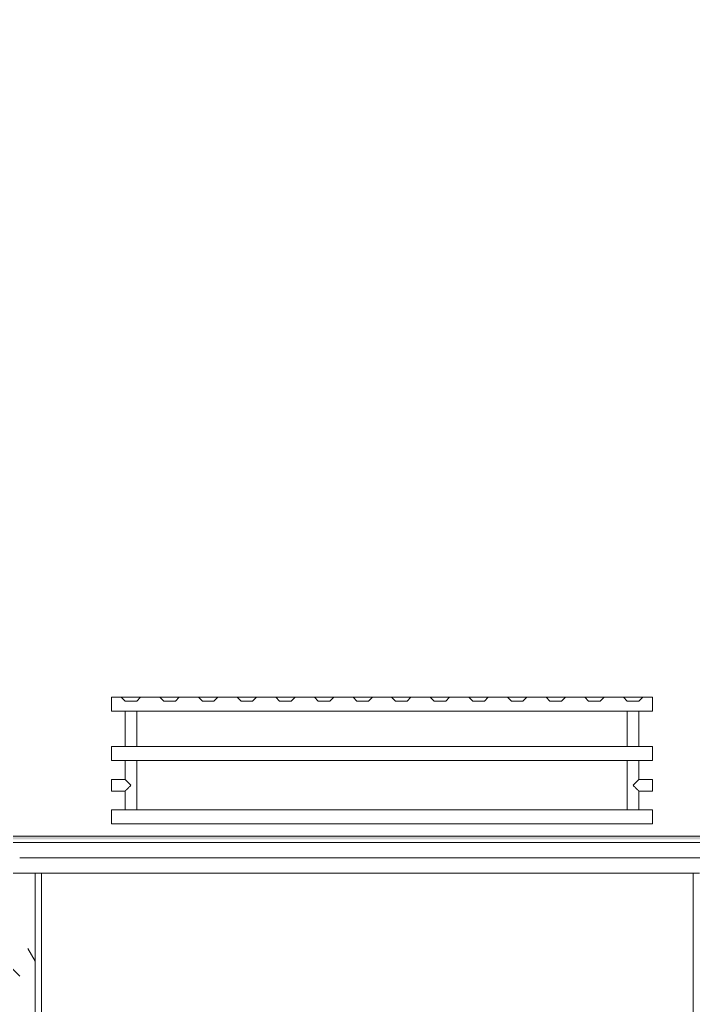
# Model space of a CAD drawing. Header units: millimetres. Extents: x -249154 to 415037, y -45458 to 354837.
# Drawn here: x 77145 to 78017, y 82765 to 84041 of the extents above; entities that cross this region are included whole.
import ezdxf

# ---------------------------------------------------------------- set-up
doc = ezdxf.new("R2010")
doc.units = ezdxf.units.MM
doc.layers.add('A-AREA-PATT-1', color=7, linetype='Continuous', lineweight=5, true_color=0xa5bae0, transparency=1)
doc.layers.add('A-WALL', color=7, linetype='Continuous', lineweight=5)
doc.layers.add('I-WALL', color=7, linetype='Continuous', lineweight=5)
for name, color, linetype, lineweight, true_color in [('A-WALL-1', 9, 'Continuous', 5, 0x808080), ('A-WALL-FNSH-1', 9, 'Continuous', 5, 0x808080), ('M-EQPM-1', 7, 'Continuous', 9, 0xb2b2b2)]:
    doc.layers.add(name, color=color, linetype=linetype, lineweight=lineweight, true_color=true_color)
pattern_1 = [(0, (0, 0), (243.84, 60.96), [20.117, -162.763, 20.117, -162.763, -975.36]), (0, (0, 0), (243.84, 60.96), [-365.76, 20.117, -345.643, 20.117, -162.763, -426.72]), (0, (0, 0), (243.84, 60.96), [-914.4, 20.117, -101.803, 20.117, -284.683]), (120, (91.44, 30.48), (-174.7129086146993, 180.6916344587976), [20.117, -162.763, 20.117, -162.763, -975.3599999999999]), (120, (91.44, 30.48), (-174.7129086146993, 180.6916344587976), [-365.7599999999999, 20.117, -345.643, 20.117, -162.763, -426.72]), (120, (91.44, 30.48), (-174.7129086146993, 180.6916344587976), [-914.3999999999999, 20.117, -101.803, 20.117, -284.6829999999999]), (240, (121.92, 152.4), (-69.12709138530056, -241.6516344587975), [20.117, -162.763, 20.117, -162.763, -975.36]), (240, (121.92, 152.4), (-69.12709138530056, -241.6516344587975), [-365.76, 20.117, -345.643, 20.117, -162.763, -426.72]), (240, (121.92, 152.4), (-69.12709138530056, -241.6516344587975), [-914.4, 20.117, -101.803, 20.117, -284.683])]

# ---------------------------------------------------------------- blocks, each defined once
blk = doc.blocks.new('radiator_prado_classic_z_tip_30_po exemplyaru - Classic Z Тип 30-500-V230-Объем проектирования 1 этажа')
at = {"layer": 'M-EQPM-1'}
for p, q in [((-1.353583911622991e-13, 228), (-1.353583911622991e-13, 210)), ((699.9999999999984, 228), (-1.353583911622991e-13, 228)), ((-1.353583911622991e-13, 210), (-1.353583911622991e-13, 228)), ((-1.353583911622991e-13, 228), (12.5000000000198, 228)), ((12.5000000000198, 228), (37.49999999999192, 228)), ((37.49999999998769, 228), (12.49999999998769, 228)), ((12.49999999998769, 228), (37.49999999998769, 228)), ((12.50000000001238, 227.9999999999982), (17.50000000001238, 222.9999999999981)), ((12.49999999998769, 227.9999999999982), (17.50000000001239, 222.9999999999981)), ((32.50000000001238, 222.9999999999981), (17.50000000001238, 222.9999999999981)), ((17.50000000001238, 222.9999999999981), (32.50000000001238, 222.9999999999981)), ((32.50000000001238, 222.9999999999981), (37.50000000001238, 227.9999999999982)), ((37.49999999998769, 227.9999999999982), (32.50000000001238, 222.9999999999981)), ((37.49999999999192, 228), (62.50000000001486, 228)), ((62.50000000001486, 228), (87.49999999998698, 228)), ((87.4999999999877, 228), (62.49999999998769, 228)), ((62.49999999998769, 228), (87.4999999999877, 228)), ((62.50000000001239, 227.9999999999982), (67.50000000001239, 222.9999999999981)), ((62.49999999998769, 227.9999999999982), (67.50000000001239, 222.9999999999981)), ((82.50000000001239, 222.9999999999981), (67.50000000001239, 222.9999999999981)), ((67.50000000001239, 222.9999999999981), (82.50000000001239, 222.9999999999981)), ((82.50000000001239, 222.9999999999981), (87.50000000001239, 227.9999999999982)), ((87.4999999999877, 227.9999999999982), (82.50000000001239, 222.9999999999981)), ((87.49999999998698, 228), (112.5000000000099, 228)), ((112.5000000000099, 228), (137.4999999999821, 228)), ((137.4999999999877, 228), (112.4999999999877, 228)), ((112.4999999999877, 228), (137.4999999999877, 228)), ((112.5000000000124, 227.9999999999982), (117.5000000000124, 222.9999999999981)), ((112.4999999999877, 227.9999999999982), (117.5000000000124, 222.9999999999981)), ((132.5000000000124, 222.9999999999981), (117.5000000000124, 222.9999999999981)), ((117.5000000000124, 222.9999999999981), (132.5000000000124, 222.9999999999981)), ((132.5000000000124, 222.9999999999981), (137.5000000000124, 227.9999999999982)), ((137.4999999999877, 227.9999999999982), (132.5000000000124, 222.9999999999981)), ((137.4999999999821, 228), (162.5000000000219, 228)), ((162.5000000000219, 228), (187.499999999994, 228)), ((187.4999999999877, 228), (162.4999999999877, 228)), ((162.4999999999877, 228), (187.4999999999877, 228)), ((162.5000000000124, 227.9999999999982), (167.5000000000124, 222.9999999999981)), ((162.4999999999877, 227.9999999999982), (167.5000000000124, 222.9999999999981)), ((182.5000000000124, 222.9999999999981), (167.5000000000124, 222.9999999999981)), ((167.5000000000124, 222.9999999999981), (182.5000000000124, 222.9999999999981)), ((182.5000000000124, 222.9999999999981), (187.5000000000124, 227.9999999999982)), ((187.4999999999877, 227.9999999999982), (182.5000000000124, 222.9999999999981)), ((187.499999999994, 228), (212.500000000017, 228)), ((212.500000000017, 228), (237.4999999999891, 228)), ((237.4999999999877, 228), (212.4999999999877, 228)), ((212.4999999999877, 228), (237.4999999999877, 228)), ((212.5000000000124, 227.9999999999982), (217.5000000000124, 222.9999999999981)), ((212.4999999999877, 227.9999999999982), (217.5000000000124, 222.9999999999981)), ((232.5000000000124, 222.9999999999981), (217.5000000000124, 222.9999999999981)), ((217.5000000000124, 222.9999999999981), (232.5000000000124, 222.9999999999981)), ((232.5000000000124, 222.9999999999981), (237.5000000000124, 227.9999999999982)), ((237.4999999999877, 227.9999999999982), (232.5000000000124, 222.9999999999981)), ((237.4999999999891, 228), (262.5000000000121, 228)), ((262.5000000000121, 228), (287.4999999999841, 228)), ((287.4999999999877, 228), (262.4999999999877, 228)), ((262.4999999999877, 228), (287.4999999999877, 228)), ((262.5000000000124, 227.9999999999982), (267.5000000000124, 222.9999999999981)), ((262.4999999999877, 227.9999999999982), (267.5000000000124, 222.9999999999981)), ((282.5000000000124, 222.9999999999981), (267.5000000000124, 222.9999999999981)), ((267.5000000000124, 222.9999999999981), (282.5000000000124, 222.9999999999981)), ((282.5000000000124, 222.9999999999981), (287.5000000000124, 227.9999999999982)), ((287.4999999999877, 227.9999999999982), (282.5000000000124, 222.9999999999981)), ((287.4999999999841, 228), (312.500000000024, 228)), ((312.500000000024, 228), (337.4999999999962, 228)), ((337.4999999999877, 228), (312.4999999999876, 228)), ((312.4999999999876, 228), (337.4999999999877, 228)), ((312.5000000000123, 227.9999999999982), (317.5000000000123, 222.9999999999981)), ((312.4999999999876, 227.9999999999982), (317.5000000000123, 222.9999999999981)), ((332.5000000000123, 222.9999999999981), (317.5000000000123, 222.9999999999981)), ((317.5000000000123, 222.9999999999981), (332.5000000000123, 222.9999999999981)), ((332.5000000000123, 222.9999999999981), (337.5000000000123, 227.9999999999982)), ((337.4999999999877, 227.9999999999982), (332.5000000000123, 222.9999999999981)), ((337.4999999999962, 228), (362.500000000019, 228)), ((362.500000000019, 228), (387.4999999999911, 228)), ((387.4999999999877, 228), (362.4999999999877, 228)), ((362.4999999999877, 228), (387.4999999999877, 228)), ((362.5000000000123, 227.9999999999982), (367.5000000000123, 222.9999999999981)), ((362.4999999999877, 227.9999999999982), (367.5000000000123, 222.9999999999981)), ((382.5000000000123, 222.9999999999981), (367.5000000000123, 222.9999999999981)), ((367.5000000000123, 222.9999999999981), (382.5000000000123, 222.9999999999981)), ((382.5000000000123, 222.9999999999981), (387.5000000000123, 227.9999999999982)), ((387.4999999999877, 227.9999999999982), (382.5000000000123, 222.9999999999981)), ((387.4999999999911, 228), (412.5000000000141, 228)), ((412.5000000000141, 228), (437.4999999999862, 228)), ((437.4999999999877, 228), (412.4999999999877, 228)), ((412.4999999999877, 228), (437.4999999999877, 228)), ((412.5000000000123, 227.9999999999982), (417.5000000000123, 222.9999999999981)), ((412.4999999999877, 227.9999999999982), (417.5000000000123, 222.9999999999981)), ((432.5000000000123, 222.9999999999981), (417.5000000000123, 222.9999999999981)), ((417.5000000000123, 222.9999999999981), (432.5000000000123, 222.9999999999981)), ((432.5000000000123, 222.9999999999981), (437.5000000000123, 227.9999999999982)), ((437.4999999999877, 227.9999999999982), (432.5000000000123, 222.9999999999981)), ((437.4999999999862, 228), (462.5000000000092, 228)), ((462.5000000000092, 228), (487.4999999999982, 228)), ((487.4999999999877, 228), (462.4999999999877, 228)), ((462.4999999999877, 228), (487.4999999999877, 228)), ((462.5000000000123, 227.9999999999982), (467.5000000000123, 222.9999999999981)), ((462.4999999999877, 227.9999999999982), (467.5000000000123, 222.9999999999981)), ((482.5000000000123, 222.9999999999981), (467.5000000000123, 222.9999999999981)), ((467.5000000000123, 222.9999999999981), (482.5000000000123, 222.9999999999981)), ((482.5000000000123, 222.9999999999981), (487.5000000000123, 227.9999999999982)), ((487.4999999999877, 227.9999999999982), (482.5000000000123, 222.9999999999981)), ((487.4999999999982, 228), (512.5000000000211, 228)), ((512.5000000000211, 228), (537.4999999999933, 228)), ((537.4999999999876, 228), (512.4999999999876, 228)), ((512.4999999999876, 228), (537.4999999999876, 228)), ((512.5000000000124, 227.9999999999982), (517.5000000000124, 222.9999999999981)), ((512.4999999999876, 227.9999999999982), (517.5000000000124, 222.9999999999981)), ((532.5000000000124, 222.9999999999981), (517.5000000000124, 222.9999999999981)), ((517.5000000000124, 222.9999999999981), (532.5000000000124, 222.9999999999981)), ((532.5000000000124, 222.9999999999981), (537.5000000000124, 227.9999999999982)), ((537.4999999999876, 227.9999999999982), (532.5000000000124, 222.9999999999981)), ((537.4999999999933, 228), (562.5000000000163, 228)), ((562.5000000000163, 228), (587.4999999999884, 228)), ((587.4999999999876, 228), (562.4999999999876, 228)), ((562.4999999999876, 228), (587.4999999999876, 228)), ((562.5000000000124, 227.9999999999982), (567.5000000000124, 222.9999999999981)), ((562.4999999999876, 227.9999999999982), (567.5000000000124, 222.9999999999981)), ((582.5000000000124, 222.9999999999981), (567.5000000000124, 222.9999999999981)), ((567.5000000000124, 222.9999999999981), (582.5000000000124, 222.9999999999981)), ((582.5000000000124, 222.9999999999981), (587.5000000000124, 227.9999999999982)), ((587.4999999999876, 227.9999999999982), (582.5000000000124, 222.9999999999981)), ((587.4999999999884, 228), (612.5000000000114, 228)), ((612.5000000000114, 228), (637.5000000000003, 228)), ((637.4999999999877, 228), (612.4999999999877, 228)), ((612.4999999999877, 228), (637.4999999999877, 228)), ((612.4999999999877, 227.9999999999982), (617.5000000000124, 222.9999999999981)), ((617.5000000000123, 222.9999999999981), (612.5000000000124, 227.9999999999982)), ((632.5000000000124, 222.9999999999981), (617.5000000000123, 222.9999999999981)), ((617.5000000000124, 222.9999999999981), (632.5000000000124, 222.9999999999981)), ((632.5000000000124, 222.9999999999981), (637.5000000000124, 227.9999999999982)), ((637.4999999999877, 227.9999999999982), (632.5000000000124, 222.9999999999981)), ((637.5000000000003, 228), (662.5000000000233, 228)), ((662.5000000000233, 228), (687.4999999999955, 228)), ((687.4999999999877, 228), (662.4999999999877, 228)), ((662.4999999999877, 228), (687.4999999999877, 228)), ((662.5000000000124, 227.9999999999982), (667.5000000000123, 222.9999999999981)), ((662.4999999999877, 227.9999999999982), (667.5000000000124, 222.9999999999981)), ((682.5000000000124, 222.9999999999981), (667.5000000000123, 222.9999999999981)), ((667.5000000000124, 222.9999999999981), (682.5000000000124, 222.9999999999981)), ((682.5000000000124, 222.9999999999981), (687.5000000000124, 227.9999999999982)), ((687.4999999999877, 227.9999999999982), (682.5000000000124, 222.9999999999981)), ((687.4999999999955, 228), (699.9999999999984, 228)), ((699.9999999999984, 210), (699.9999999999984, 228)), ((699.9999999999984, 228), (699.9999999999984, 210)), ((-1.353583911622991e-13, 210), (699.9999999999984, 210)), ((17.75555630283452, 210), (-1.353583911622991e-13, 210)), ((17.50000000005666, 210.0000000000129), (17.50000000005666, 164.0000000000147)), ((17.50000000005666, 210.0000000000129), (17.50000000005666, 164.0000000000147)), ((17.75555630283172, 210), (17.49999999999972, 210)), ((17.49999999999972, 210), (17.7555563028317, 210)), ((17.75555630283228, 210), (17.50000000000026, 210)), ((17.50000000000026, 210), (32.50000000000024, 210.0000000000001)), ((32.24444369716771, 210), (17.75555630283172, 210)), ((17.7555563028317, 210), (32.2444436971677, 210)), ((32.24444369716826, 210.0000000000001), (17.75555630283228, 210)), ((32.49999999999969, 210), (32.24444369716771, 210)), ((32.2444436971677, 210), (32.49999999999969, 210)), ((32.50000000000024, 210.0000000000001), (32.24444369716826, 210.0000000000001)), ((667.755556302838, 210), (32.24444369716021, 210)), ((32.50000000005326, 164.0000000000147), (32.50000000005326, 210.0000000000129)), ((32.50000000005326, 164.0000000000147), (32.50000000005326, 210.0000000000129)), ((667.5000000000475, 210.0000000000129), (667.5000000000475, 164.0000000000234)), ((667.5000000000475, 210.0000000000129), (667.5000000000475, 164.0000000000234)), ((667.7555563028242, 210.0000000000021), (667.499999999992, 210.0000000000021)), ((667.499999999992, 210.0000000000021), (682.4999999999922, 210.0000000000022)), ((667.7555563028237, 210.0000000000021), (667.4999999999917, 210.0000000000021)), ((667.4999999999917, 210.0000000000021), (667.7555563028236, 210.0000000000021)), ((682.2444436971601, 210.0000000000022), (667.7555563028242, 210.0000000000021)), ((682.2444436971597, 210.0000000000022), (667.7555563028237, 210.0000000000021)), ((667.7555563028236, 210.0000000000021), (682.2444436971597, 210.0000000000022)), ((682.4999999999922, 210.0000000000022), (682.2444436971601, 210.0000000000022)), ((682.4999999999916, 210.0000000000022), (682.2444436971597, 210.0000000000022)), ((682.2444436971597, 210.0000000000022), (682.4999999999916, 210.0000000000022)), ((699.9999999999984, 210), (682.2444436971638, 210)), ((682.5000000000441, 164.0000000000234), (682.5000000000441, 210.0000000000129)), ((682.5000000000441, 164.0000000000234), (682.5000000000441, 210.0000000000129)), ((700.0000000000052, 164.000000000022), (3.790034952544374e-12, 164.0000000000131)), ((3.790034952544368e-12, 164.0000000000131), (2.980768341629401e-12, 146.0000000000005)), ((2.980768341629401e-12, 146.0000000000005), (3.790034952544368e-12, 164.0000000000131)), ((3.790034952544368e-12, 164.0000000000131), (17.75555630283809, 164.0000000000134)), ((17.75555630283188, 164.0000000000135), (17.49999999999986, 164.0000000000135)), ((17.49999999999986, 164.0000000000134), (17.75555630283186, 164.0000000000134)), ((17.75555630283238, 164.0000000000135), (17.50000000000041, 164.0000000000135)), ((17.50000000000041, 164.0000000000134), (32.50000000000038, 164.0000000000134)), ((32.24444369716786, 164.0000000000136), (17.75555630283188, 164.0000000000135)), ((17.75555630283186, 164.0000000000134), (32.24444369716785, 164.0000000000134)), ((32.2444436971684, 164.0000000000136), (17.75555630283238, 164.0000000000135)), ((32.49999999999984, 164.0000000000136), (32.24444369716786, 164.0000000000136)), ((32.24444369716785, 164.0000000000134), (32.49999999999984, 164.0000000000134)), ((32.50000000000038, 164.0000000000136), (32.2444436971684, 164.0000000000136)), ((32.24444369716354, 164.0000000000136), (667.7555563028286, 164.0000000000216)), ((667.7555563028243, 164.0000000000217), (667.4999999999923, 164.0000000000217)), ((667.4999999999923, 164.0000000000216), (682.4999999999922, 164.0000000000217)), ((667.7555563028238, 164.0000000000217), (667.4999999999917, 164.0000000000217)), ((667.4999999999917, 164.0000000000216), (667.7555563028238, 164.0000000000216)), ((682.2444436971602, 164.0000000000218), (667.7555563028243, 164.0000000000217)), ((682.2444436971598, 164.0000000000218), (667.7555563028238, 164.0000000000217)), ((667.7555563028238, 164.0000000000216), (682.2444436971598, 164.0000000000217)), ((682.4999999999922, 164.0000000000218), (682.2444436971602, 164.0000000000218)), ((682.4999999999918, 164.0000000000218), (682.2444436971598, 164.0000000000218)), ((682.2444436971598, 164.0000000000217), (682.4999999999918, 164.0000000000217)), ((682.2444436971539, 164.0000000000218), (700.0000000000052, 164.000000000022)), ((700.0000000000055, 146.000000000022), (700.0000000000052, 164.000000000022)), ((700.0000000000052, 164.000000000022), (700.0000000000055, 146.000000000022)), ((3.011724203361148e-12, 146.0000000000005), (700.0000000000055, 146.000000000022)), ((18.50480947161262, 146.0000000000011), (2.97788460557058e-12, 146.0000000000005)), ((17.50000000005666, 146.0000000000014), (17.50000000005666, 121.5005832578245)), ((17.50000000005666, 146.0000000000014), (17.50000000005666, 121.500000000007)), ((17.49999999999992, 146.0000000000011), (18.50480947161666, 146.0000000000011)), ((18.50480947161667, 146.0000000000014), (17.49999999999992, 146.0000000000014)), ((17.50000000000047, 146.0000000000011), (18.50480947161706, 146.0000000000011)), ((32.50000000000045, 146.0000000000015), (17.50000000000047, 146.0000000000014)), ((18.50480947161666, 146.0000000000011), (32.2444436971679, 146.0000000000011)), ((32.24444369716792, 146.0000000000015), (18.50480947161667, 146.0000000000014)), ((18.50480947161706, 146.0000000000011), (32.24444369716844, 146.0000000000011)), ((32.2444436971679, 146.0000000000011), (32.49999999999989, 146.0000000000011)), ((32.49999999999989, 146.0000000000015), (32.24444369716792, 146.0000000000015)), ((32.24444369716844, 146.0000000000011), (32.50000000000045, 146.0000000000011)), ((667.7555563028287, 146.000000000021), (32.2444436971797, 146.0000000000015)), ((32.50000000005326, 82.00000000001602), (32.50000000005326, 146.0000000000014)), ((32.50000000005326, 82.00000000001602), (32.50000000005326, 146.0000000000014)), ((667.5000000000475, 146.0000000000275), (667.5000000000475, 82.00000000002467)), ((667.5000000000475, 146.0000000000275), (667.5000000000475, 82.00000000002467)), ((667.4999999999923, 146.000000000021), (667.7555563028244, 146.000000000021)), ((682.4999999999924, 146.0000000000215), (667.4999999999923, 146.0000000000214)), ((667.499999999992, 146.000000000021), (667.755556302824, 146.000000000021)), ((667.755556302824, 146.0000000000214), (667.499999999992, 146.0000000000214)), ((667.7555563028244, 146.000000000021), (681.4951905283757, 146.0000000000211)), ((667.755556302824, 146.000000000021), (681.4951905283752, 146.0000000000211)), ((681.4951905283752, 146.0000000000215), (667.755556302824, 146.0000000000214)), ((681.4951905283757, 146.0000000000211), (682.4999999999924, 146.0000000000211)), ((681.4951905283752, 146.0000000000211), (682.4999999999918, 146.0000000000211)), ((682.4999999999918, 146.0000000000215), (681.4951905283752, 146.0000000000215)), ((700.0000000000055, 146.000000000022), (681.4951905283789, 146.0000000000214)), ((682.5000000000441, 121.5000000000157), (682.5000000000441, 146.0000000000275)), ((682.5000000000441, 121.500000000007), (682.5000000000441, 146.0000000000275)), ((17.50000000005666, 121.5005832578245), (5.197762220632285e-11, 121.5005832578245)), ((17.50000000005666, 121.500000000007), (5.197762220632285e-11, 121.500000000007)), ((-1.015187933717312e-13, 121.4999999999997), (-1.015187933717312e-13, 120.4951905283829)), ((-1.015187933717312e-13, 106.4999999999996), (-1.015187933717312e-13, 121.4999999999997)), ((-1.505095038923698e-14, 120.4957737862051), (-1.619491011567433e-14, 119.303884116721)), ((4.209310774961041e-14, 114.0005832578218), (9.059763036548116e-15, 120.4957737862051)), ((9.059763036548116e-15, 120.4957737862051), (-1.505095038923698e-14, 120.4957737862051)), ((-1.015187933717312e-13, 120.4951905283829), (-1.015187933717312e-13, 107.5048094716164)), ((-1.619491011567433e-14, 119.303884116721), (-1.500974302522585e-14, 117.7505832578219)), ((-1.500974302522585e-14, 117.7505832578219), (-6.128319101959813e-15, 114.0005832578219)), ((700.000000000066, 121.5000000000157), (682.5000000000441, 121.5000000000157)), ((700.000000000066, 121.500000000007), (682.5000000000441, 121.500000000007)), ((699.9999999999999, 121.5000000000102), (699.9999999999999, 106.5000000000102)), ((699.9999999999999, 120.4951905283935), (699.9999999999999, 121.5000000000102)), ((699.9999999999999, 121.500000000001), (699.9999999999999, 120.4951905283844)), ((699.9999999999999, 120.4951905283843), (699.9999999999999, 121.500000000001)), ((699.9999999999999, 107.5048094716269), (699.9999999999999, 120.4951905283935)), ((699.9999999999999, 120.4951905283844), (699.9999999999999, 107.5048094716178)), ((699.9999999999999, 107.5048094716177), (699.9999999999999, 120.4951905283843)), ((-6.128319101959513e-15, 114.0005832578218), (9.213551012683942e-15, 110.2505832578218)), ((5.101573903688771e-14, 107.5053927294385), (4.209310774961045e-14, 114.0005832578218)), ((9.213551012683942e-15, 110.2505832578218), (1.80620008380889e-14, 108.6972823989227)), ((1.80620008380889e-14, 108.6972823989227), (2.690502561110278e-14, 107.5053927294385)), ((2.690502561110278e-14, 107.5053927294385), (5.101573903688771e-14, 107.5053927294385)), ((-1.015187933717312e-13, 107.5048094716164), (-1.015187933717312e-13, 106.4999999999996)), ((5.197762220632285e-11, 106.5005832578279), (17.50000000005666, 106.5005832578279)), ((5.197762220632285e-11, 106.5000000000104), (17.50000000005666, 106.5000000000104)), ((17.50000000005666, 106.5005832578279), (17.50000000005666, 82.00000000001602)), ((17.50000000005666, 106.5000000000104), (17.50000000005666, 82.00000000001602)), ((682.5000000000441, 82.00000000002467), (682.5000000000441, 106.5000000000191)), ((682.5000000000441, 106.5000000000191), (700.000000000066, 106.5000000000191)), ((682.5000000000441, 82.00000000002467), (682.5000000000441, 106.5000000000104)), ((682.5000000000441, 106.5000000000104), (700.000000000066, 106.5000000000104)), ((699.9999999999999, 106.5000000000102), (699.9999999999999, 107.5048094716269)), ((699.9999999999999, 107.5048094716178), (699.9999999999999, 106.500000000001)), ((699.9999999999999, 106.500000000001), (699.9999999999999, 107.5048094716177)), ((700.0000000000063, 82.00000000002015), (5.008260473005066e-12, 82.00000000001127)), ((4.974420875214485e-12, 82.00000000001127), (3.113242996732872e-12, 64.00000000000118)), ((3.113242996732872e-12, 64.00000000000118), (4.974420875214485e-12, 82.00000000001127)), ((4.974420875214485e-12, 82.00000000001127), (18.50480947161463, 82.00000000001151)), ((18.50480947161689, 82.00000000001167), (17.50000000000013, 82.00000000001167)), ((17.50000000000013, 82.0000000000115), (18.50480947161686, 82.0000000000115)), ((18.50480947161735, 82.00000000001167), (17.50000000000068, 82.00000000001167)), ((17.50000000000068, 82.0000000000115), (32.50000000000065, 82.00000000001153)), ((32.24444369716812, 82.0000000000117), (18.50480947161689, 82.00000000001167)), ((18.50480947161686, 82.0000000000115), (32.24444369716811, 82.00000000001153)), ((32.24444369716866, 82.0000000000117), (18.50480947161735, 82.00000000001167)), ((32.5000000000001, 82.0000000000117), (32.24444369716812, 82.0000000000117)), ((32.24444369716811, 82.00000000001153), (32.5000000000001, 82.00000000001153)), ((32.50000000000065, 82.0000000000117), (32.24444369716866, 82.0000000000117)), ((32.24444369718165, 82.00000000001168), (667.7555563028296, 82.00000000001975)), ((667.7555563028245, 82.0000000000199), (667.4999999999925, 82.0000000000199)), ((667.4999999999925, 82.00000000001974), (682.4999999999924, 82.00000000001977)), ((667.7555563028242, 82.0000000000199), (667.499999999992, 82.0000000000199)), ((667.499999999992, 82.00000000001974), (667.7555563028242, 82.00000000001974)), ((681.4951905283758, 82.00000000001994), (667.7555563028245, 82.0000000000199)), ((681.4951905283754, 82.00000000001994), (667.7555563028242, 82.0000000000199)), ((667.7555563028242, 82.00000000001974), (681.4951905283754, 82.00000000001977)), ((682.4999999999924, 82.00000000001994), (681.4951905283758, 82.00000000001994)), ((682.4999999999922, 82.00000000001994), (681.4951905283754, 82.00000000001994)), ((681.4951905283754, 82.00000000001977), (682.4999999999922, 82.00000000001977)), ((681.4951905283797, 82.00000000001992), (700.0000000000063, 82.00000000002015)), ((700.0000000000066, 64.00000000002014), (700.0000000000063, 82.00000000002015)), ((700.0000000000063, 82.00000000002015), (700.0000000000066, 64.00000000002014)), ((700.0000000000066, 64.00000000002014), (3.113242996732879e-12, 64.00000000000118)), ((3.147082594523447e-12, 64.00000000000118), (700.0000000000066, 64.00000000002014))]:
    blk.add_line(p, q, dxfattribs=at)
for points, knots in [([(18.50870807225632, 120.4918751855685), (18.43220425332406, 120.5671069481477), (18.2853773988038, 120.7113727747439), (18.08688464786502, 120.9128518648296), (17.91321990658362, 121.0897764753218), (17.76714520098823, 121.2341717363472), (17.65050420164443, 121.3447312140483), (17.53627309010234, 121.4551101151464), (17.50000000000001, 121.4939586576112), (17.5, 121.5005832578219)], [0.7142857142857143, 0.7142857142857143, 0.7142857142857143, 0.7142857142857143, 0.75, 0.7857142857142857, 0.8214285714285714, 0.8571428571428571, 0.8928571428571428, 0.9285714285714286, 1, 1, 1, 1]), ([(17.5, 121.5005832578219), (17.5, 121.4939586576107), (17.53627309007833, 121.4551101150913), (17.65050420168423, 121.3447312141364), (17.7671452008361, 121.2341717360021), (17.91321990715052, 121.0897764765985), (18.08688464574669, 120.9128518600496), (18.28537740670602, 120.7113727925658), (18.43220423629383, 120.5671069097336), (18.508708072255, 120.4918751855639)], [0, 0, 0, 0, 0.07142857142857142, 0.1071428571428571, 0.1428571428571428, 0.1785714285714285, 0.2142857142857143, 0.25, 0.2857142857142857, 0.2857142857142857, 0.2857142857142857, 0.2857142857142857]), ([(17.50000000000056, 121.4999999999997), (17.50658097928878, 121.4999999999997), (17.54537608437393, 121.4637652164756), (17.65570946138091, 121.3496068684272), (17.76624418340723, 121.233022571205), (17.91063797807383, 121.0869786736695), (18.08758178917944, 120.9133014877778), (18.28908083101562, 120.7147719772074), (18.43334930350579, 120.5679278897825), (18.50857769726208, 120.4914223027379)], [0, 0, 0, 0, 0.07142857142857142, 0.1071428571428571, 0.1428571428571428, 0.1785714285714285, 0.2142857142857143, 0.25, 0.2857142857142857, 0.2857142857142857, 0.2857142857142857, 0.2857142857142857]), ([(24.9999999999999, 113.9999999999996), (24.5154124925356, 114.4782986486764), (23.5570709230076, 115.446036417837), (22.37279159291939, 116.6265242932587), (21.57212273970964, 117.4283254406884), (21.1228870658762, 117.8746504523324), (20.79508006356451, 118.2050909946771), (20.47327855672152, 118.5284996921098), (20.15633101619165, 118.8427417028127), (19.84864397022449, 119.1481414199511), (19.55565359229878, 119.4445139697822), (19.27311941757149, 119.7294249439335), (18.99902580724917, 120.0001204132718), (18.74045144187919, 120.2557385648147), (18.50548347321281, 120.4945058166292), (18.28908084884501, 120.7147719850961), (18.08758178440262, 120.9133014856642), (17.91063797935412, 121.0869786742358), (17.76624418306501, 121.2330225710535), (17.65570946147128, 121.349606868467), (17.54537608431999, 121.4637652164517), (17.50658097928885, 121.4999999999997), (17.50000000000056, 121.4999999999997)], [0, 0, 0, 0, 0.1428571428571428, 0.2857142857142857, 0.3571428571428571, 0.3928571428571428, 0.4285714285714285, 0.4642857142857143, 0.5, 0.5357142857142857, 0.5714285714285714, 0.6071428571428571, 0.6428571428571428, 0.6785714285714286, 0.7142857142857143, 0.75, 0.7857142857142857, 0.8214285714285714, 0.8571428571428571, 0.8928571428571428, 0.9285714285714286, 1, 1, 1, 1]), ([(19.55739629283115, 119.4426037071686), (19.65330959908862, 119.3457198223744), (19.84859579638998, 119.1481201048097), (20.25914913905131, 118.7410549677319), (20.6860660244961, 118.3153506532554), (21.12284011079381, 117.8746296764435), (21.57214950849308, 117.4283372848854), (21.9152735552617, 117.0846994841782), (22.14672684227248, 116.8532731577265)], [0.4285714285714285, 0.4285714285714285, 0.4285714285714285, 0.4285714285714285, 0.4642857142857143, 0.5, 0.5714285714285714, 0.6071428571428571, 0.6428571428571428, 0.7142857142857143, 0.7142857142857143, 0.7142857142857143, 0.7142857142857143]), ([(22.14691847804612, 116.8536647797883), (21.91552488274433, 117.0850959532892), (21.57193238071301, 117.4282047920819), (21.12564743089362, 117.8774002217724), (20.79522117787768, 118.2051908487387), (20.47181023248535, 118.5269935553601), (20.15755576568174, 118.8439547338045), (19.85213517872874, 119.1516636522152), (19.65453924844523, 119.3470049305219), (19.55764911841847, 119.4429341394083)], [0.2857142857142857, 0.2857142857142857, 0.2857142857142857, 0.2857142857142857, 0.3571428571428571, 0.3928571428571428, 0.4285714285714285, 0.4642857142857143, 0.5, 0.5357142857142857, 0.5714285714285714, 0.5714285714285714, 0.5714285714285714, 0.5714285714285714]), ([(19.55764911841529, 119.4429341394017), (19.65454255198602, 119.3470123817816), (19.85215653317013, 119.1517118179518), (20.25924924868059, 118.7411293630746), (20.68496607438392, 118.3141994721653), (21.12566824508442, 117.8774471689586), (21.5719205146665, 117.4281780277817), (21.9155217703316, 117.0850889331362), (22.14691847803473, 116.8536647797748)], [0.4285714285714285, 0.4285714285714285, 0.4285714285714285, 0.4285714285714285, 0.4642857142857143, 0.5, 0.5714285714285714, 0.6071428571428571, 0.6428571428571428, 0.7142857142857143, 0.7142857142857143, 0.7142857142857143, 0.7142857142857143]), ([(674.9999999999972, 114.0000000000102), (675.478324669958, 114.4846110905421), (676.4460645319085, 115.4429588998419), (677.6263517812133, 116.6270342437486), (678.4280676192852, 117.4276215342659), (678.874352569104, 117.8768169639568), (679.2047788221192, 118.2046075909235), (679.528189767511, 118.5264102975452), (679.8424442343139, 118.8433714759897), (680.1478648212666, 119.1510803944006), (680.444258716691, 119.4440923118608), (680.7292056014263, 119.7266556477195), (680.9999474524271, 120.0007888369524), (681.2555996875965, 120.2593989414552), (681.4943823194095, 120.4943907770359), (681.7146226011891, 120.7107895169303), (681.9131153521282, 120.9122686070164), (682.0867800934092, 121.0891932175088), (682.2328547990046, 121.2335884785343), (682.3494957983479, 121.3441479562357), (682.4637269098898, 121.4545268573341), (682.4999999999924, 121.4933753997993), (682.4999999999924, 121.5000000000102)], [0, 0, 0, 0, 0.1428571428571428, 0.2857142857142857, 0.3571428571428571, 0.3928571428571428, 0.4285714285714285, 0.4642857142857143, 0.5, 0.5357142857142857, 0.5714285714285714, 0.6071428571428571, 0.6428571428571428, 0.6785714285714286, 0.7142857142857143, 0.75, 0.7857142857142857, 0.8214285714285714, 0.8571428571428571, 0.8928571428571428, 0.9285714285714286, 1, 1, 1, 1]), ([(680.4423508815761, 119.4423508815945), (680.3454574480053, 119.3464291239745), (680.1478434668215, 119.1511285601449), (679.7407507513097, 118.7405461052683), (679.3150339256067, 118.3136162143596), (678.8743317549054, 117.8768639111536), (678.4280794853229, 117.4275947699773), (678.0844782296576, 117.0845056753322), (677.8530815219534, 116.8530815219719)], [0.4285714285714285, 0.4285714285714285, 0.4285714285714285, 0.4285714285714285, 0.4642857142857143, 0.5, 0.5714285714285714, 0.6071428571428571, 0.6428571428571428, 0.7142857142857143, 0.7142857142857143, 0.7142857142857143, 0.7142857142857143]), ([(677.8530815219528, 116.8530815219628), (678.0844751172535, 117.0845126954645), (678.4280676192841, 117.4276215342575), (678.874352569103, 117.8768169639483), (679.2047788221184, 118.2046075909148), (679.5281897675104, 118.5264102975366), (679.8424442343133, 118.8433714759811), (680.1478648212661, 119.1510803943919), (680.3454607515492, 119.3464216726987), (680.4423508815759, 119.4423508815852)], [0.2857142857142857, 0.2857142857142857, 0.2857142857142857, 0.2857142857142857, 0.3571428571428571, 0.3928571428571428, 0.4285714285714285, 0.4642857142857143, 0.5, 0.5357142857142857, 0.5714285714285714, 0.5714285714285714, 0.5714285714285714, 0.5714285714285714]), ([(679.2036096041818, 118.2036096041902), (679.0946828402562, 118.0952400627468), (678.8743317549056, 117.8768639111438), (678.4280794853229, 117.4275947699677), (678.084478229658, 117.0845056753225), (677.853081521954, 116.8530815219622)], [0.5714285714285714, 0.5714285714285714, 0.5714285714285714, 0.5714285714285714, 0.6071428571428571, 0.6428571428571428, 0.7142857142857143, 0.7142857142857143, 0.7142857142857143, 0.7142857142857143]), ([(680.4423508815761, 119.4423508815848), (680.3454574480053, 119.3464291239648), (680.1478434668207, 119.1511285601353), (679.7407507513101, 118.7405461052586), (679.4214631320326, 118.420348687077), (679.2036096041818, 118.2036096041902)], [0.4285714285714285, 0.4285714285714285, 0.4285714285714285, 0.4285714285714285, 0.4642857142857143, 0.5, 0.5714285714285714, 0.5714285714285714, 0.5714285714285714, 0.5714285714285714]), ([(682.4999999999924, 121.5000000000102), (682.4999999999924, 121.4933753997993), (682.4637269099139, 121.4545268572801), (682.3494957983079, 121.344147956326), (682.232854799156, 121.233588478192), (682.0867800928417, 121.0891932187887), (681.9131153542454, 120.9122686022402), (681.7146225932863, 120.7107895347567), (681.5677957636982, 120.5665236519248), (681.491291927737, 120.4912919277552)], [0, 0, 0, 0, 0.07142857142857142, 0.1071428571428571, 0.1428571428571428, 0.1785714285714285, 0.2142857142857143, 0.25, 0.2857142857142857, 0.2857142857142857, 0.2857142857142857, 0.2857142857142857]), ([(682.4999999999919, 121.500000000001), (682.4999999999919, 121.4933753997901), (682.4637269099137, 121.4545268572709), (682.3494957983074, 121.3441479563166), (682.2328547991559, 121.2335884781827), (682.0867800928413, 121.0891932187793), (681.9131153542453, 120.9122686022309), (681.7146225932855, 120.7107895347472), (681.567795763698, 120.5665236519153), (681.4912919277368, 120.4912919277457)], [0, 0, 0, 0, 0.07142857142857142, 0.1071428571428571, 0.1428571428571428, 0.1785714285714285, 0.2142857142857143, 0.25, 0.2857142857142857, 0.2857142857142857, 0.2857142857142857, 0.2857142857142857]), ([(681.4912919277368, 120.491291927746), (681.5677957466689, 120.5665236903253), (681.7146226011891, 120.7107895169215), (681.9131153521273, 120.9122686070074), (682.0867800934091, 121.0891932174998), (682.2328547990039, 121.2335884785252), (682.3494957983476, 121.3441479562266), (682.4637269098897, 121.454526857325), (682.4999999999919, 121.4933753997902), (682.4999999999919, 121.500000000001)], [0.7142857142857143, 0.7142857142857143, 0.7142857142857143, 0.7142857142857143, 0.75, 0.7857142857142857, 0.8214285714285714, 0.8571428571428571, 0.8928571428571428, 0.9285714285714286, 1, 1, 1, 1]), ([(17.50000000000061, 106.4999999999996), (17.50658097928889, 106.4999999999996), (17.54537608437412, 106.5362347835236), (17.65570946138119, 106.6503931315721), (17.76624418340758, 106.7669774287942), (17.91063797807424, 106.9130213263298), (18.08758178917988, 107.0866985122214), (18.28908083101611, 107.2852280227919), (18.50548353975142, 107.5054941539293), (18.74045119355389, 107.7442615450593), (18.99902673401191, 107.9998791766692), (19.27311595884583, 108.2705765864241), (19.55566650043859, 108.5554803188423), (19.8485957963907, 108.8518798951891), (20.25914913905216, 109.2589450322669), (20.6860660244971, 109.6846493467433), (21.12284011079491, 110.125370323555), (21.57214950849431, 110.571662715113), (22.37277228428779, 111.3734842500964), (23.55707794432822, 112.5539604754874), (24.51541249253561, 113.5217013513229), (24.9999999999999, 113.9999999999996)], [0, 0, 0, 0, 0.07142857142857142, 0.1071428571428571, 0.1428571428571428, 0.1785714285714285, 0.2142857142857143, 0.25, 0.2857142857142857, 0.3214285714285714, 0.3571428571428571, 0.3928571428571428, 0.4285714285714285, 0.4642857142857143, 0.5, 0.5714285714285714, 0.6071428571428571, 0.6428571428571428, 0.7142857142857143, 0.8571428571428571, 1, 1, 1, 1]), ([(17.50000000000005, 106.5005832578219), (17.50000000000005, 106.5072078580326), (17.53627309007842, 106.5460564005515), (17.65050420168443, 106.6564353015054), (17.76714520083645, 106.766994779639), (17.91321990715103, 106.9113900390422), (18.08688464574743, 107.0883146555906), (18.28537740670704, 107.2897937230739), (18.43220423629507, 107.4340596059058), (18.50870807225636, 107.5092913300753)], [0, 0, 0, 0, 0.07142857142857142, 0.1071428571428571, 0.1428571428571428, 0.1785714285714285, 0.2142857142857143, 0.25, 0.2857142857142857, 0.2857142857142857, 0.2857142857142857, 0.2857142857142857]), ([(18.50870807225504, 107.5092913300799), (18.4322042533229, 107.4340595675005), (18.28537739880286, 107.289793740904), (18.08688464786438, 107.0883146508177), (17.91321990658321, 106.9113900403251), (17.76714520098798, 106.7669947792991), (17.65050420164432, 106.6564353015974), (17.53627309010238, 106.5460564004985), (17.50000000000004, 106.507207858033), (17.50000000000005, 106.5005832578219)], [0.7142857142857143, 0.7142857142857143, 0.7142857142857143, 0.7142857142857143, 0.75, 0.7857142857142857, 0.8214285714285714, 0.8571428571428571, 0.8928571428571428, 0.9285714285714286, 1, 1, 1, 1]), ([(18.50857769726213, 107.5085776972615), (18.43334926508978, 107.4320721272146), (18.28908084884462, 107.2852280149033), (18.08758178440227, 107.0866985143352), (17.91063797935384, 106.9130213257635), (17.76624418306477, 106.7669774289459), (17.65570946147111, 106.6503931315322), (17.54537608431992, 106.5362347835476), (17.50658097928884, 106.4999999999996), (17.50000000000061, 106.4999999999997)], [0.7142857142857143, 0.7142857142857143, 0.7142857142857143, 0.7142857142857143, 0.75, 0.7857142857142857, 0.8214285714285714, 0.8571428571428571, 0.8928571428571428, 0.9285714285714286, 1, 1, 1, 1]), ([(22.14672684227259, 111.1467268422729), (21.91526653394125, 110.915303622496), (21.57212273970856, 110.5716745593118), (21.12288706587522, 110.1253495476677), (20.79508006356359, 109.7949090053229), (20.47327855672069, 109.4715003078902), (20.15633101619085, 109.1572582971871), (19.84864397022375, 108.8518585800486), (19.65331705160662, 108.6542768801611), (19.55739629283114, 108.5573962928307)], [0.2857142857142857, 0.2857142857142857, 0.2857142857142857, 0.2857142857142857, 0.3571428571428571, 0.3928571428571428, 0.4285714285714285, 0.4642857142857143, 0.5, 0.5357142857142857, 0.5714285714285714, 0.5714285714285714, 0.5714285714285714, 0.5714285714285714]), ([(19.55764911841851, 108.5582323762355), (19.65454255198943, 108.6541541338554), (19.85215653317395, 108.8494546976848), (20.25924924868529, 109.2600371525615), (20.68496607438975, 109.6869670434697), (21.12566824509153, 110.1237193466754), (21.57192051467499, 110.5729884878512), (21.91552177034095, 110.9160775824961), (22.14691847804616, 111.1475017358556)], [0.4285714285714285, 0.4285714285714285, 0.4285714285714285, 0.4285714285714285, 0.4642857142857143, 0.5, 0.5714285714285714, 0.6071428571428571, 0.6428571428571428, 0.7142857142857143, 0.7142857142857143, 0.7142857142857143, 0.7142857142857143]), ([(22.14691847803472, 111.1475017358691), (21.91552488273502, 110.9160705623663), (21.57193238070458, 110.5729617235729), (21.12564743088656, 110.1237662938812), (20.79522117787158, 109.7959756669142), (20.47181023248021, 109.4741729602918), (20.15755576567733, 109.1572117818469), (19.85213517872501, 108.8495028634356), (19.6545392484419, 108.6541615851286), (19.55764911841533, 108.558232376242)], [0.2857142857142857, 0.2857142857142857, 0.2857142857142857, 0.2857142857142857, 0.3571428571428571, 0.3928571428571428, 0.4285714285714285, 0.4642857142857143, 0.5, 0.5357142857142857, 0.5714285714285714, 0.5714285714285714, 0.5714285714285714, 0.5714285714285714]), ([(682.4999999999924, 106.5000000000102), (682.4999999999924, 106.5066246002211), (682.4637269099139, 106.5454731427403), (682.3494957983081, 106.6558520436947), (682.2328547991563, 106.7664115218286), (682.0867800928417, 106.910806781232), (681.9131153542456, 107.0877313977804), (681.7146225932865, 107.2892104652641), (681.4943823489047, 107.5056092895119), (681.255599577519, 107.7406008102816), (680.9999478632417, 107.9992120896749), (680.7292040682463, 108.273340894156), (680.4442644385979, 108.5559205941316), (680.1478434668218, 108.848871439876), (679.7407507513105, 109.2594538947528), (679.3150339256068, 109.6863837856617), (678.874331754906, 110.1231360888677), (678.4280794853232, 110.5724052300439), (677.6263432221047, 111.3729464508827), (676.4460676443113, 112.5570481203198), (675.478324669958, 113.5153889094783), (674.9999999999972, 114.0000000000102)], [0, 0, 0, 0, 0.07142857142857142, 0.1071428571428571, 0.1428571428571428, 0.1785714285714285, 0.2142857142857143, 0.25, 0.2857142857142857, 0.3214285714285714, 0.3571428571428571, 0.3928571428571428, 0.4285714285714285, 0.4642857142857143, 0.5, 0.5714285714285714, 0.6071428571428571, 0.6428571428571428, 0.7142857142857143, 0.8571428571428571, 1, 1, 1, 1]), ([(677.8530815219533, 111.1469184780485), (678.084475117254, 110.9154873045468), (678.4280676192845, 110.5723784657538), (678.8743525691034, 110.1231830360629), (679.2047788221187, 109.7953924090965), (679.5281897675106, 109.4735897024746), (679.8424442343137, 109.1566285240301), (680.1478648212662, 108.8489196056193), (680.3454607515496, 108.6535783273125), (680.4423508815764, 108.557649118426)], [0.2857142857142857, 0.2857142857142857, 0.2857142857142857, 0.2857142857142857, 0.3571428571428571, 0.3928571428571428, 0.4285714285714285, 0.4642857142857143, 0.5, 0.5357142857142857, 0.5714285714285714, 0.5714285714285714, 0.5714285714285714, 0.5714285714285714]), ([(677.8530815219539, 111.14691847804), (678.0844751172544, 110.9154873045382), (678.4280676192852, 110.5723784657451), (678.8743525691033, 110.1231830360543), (679.0946367377805, 109.9046559514099), (679.2036096041818, 109.7963903958118)], [0.2857142857142857, 0.2857142857142857, 0.2857142857142857, 0.2857142857142857, 0.3571428571428571, 0.3928571428571428, 0.4285714285714285, 0.4285714285714285, 0.4285714285714285, 0.4285714285714285]), ([(680.4423508815759, 108.5576491184168), (680.345457448005, 108.6535708760368), (680.1478434668207, 108.8488714398663), (679.7407507513102, 109.2594538947431), (679.3150339256057, 109.6863837856519), (678.8743317549051, 110.1231360888578), (678.4280794853225, 110.5724052300339), (678.0844782296575, 110.915494324679), (677.8530815219535, 111.1469184780392)], [0.4285714285714285, 0.4285714285714285, 0.4285714285714285, 0.4285714285714285, 0.4642857142857143, 0.5, 0.5714285714285714, 0.6071428571428571, 0.6428571428571428, 0.7142857142857143, 0.7142857142857143, 0.7142857142857143, 0.7142857142857143]), ([(681.491291927737, 107.5087080722653), (681.5677957466694, 107.4334763096861), (681.7146226011894, 107.2892104830897), (681.9131153521281, 107.0877313930039), (682.0867800934092, 106.9108067825115), (682.2328547990046, 106.766411521486), (682.349495798348, 106.6558520437846), (682.4637269098898, 106.5454731426863), (682.4999999999925, 106.506624600221), (682.4999999999924, 106.5000000000102)], [0.7142857142857143, 0.7142857142857143, 0.7142857142857143, 0.7142857142857143, 0.75, 0.7857142857142857, 0.8214285714285714, 0.8571428571428571, 0.8928571428571428, 0.9285714285714286, 1, 1, 1, 1]), ([(681.4912919277368, 107.5087080722563), (681.5677957466689, 107.4334763096771), (681.7146226011891, 107.2892104830808), (681.9131153521275, 107.0877313929949), (682.0867800934091, 106.9108067825025), (682.2328547990041, 106.7664115214769), (682.3494957983477, 106.6558520437757), (682.4637269098897, 106.5454731426771), (682.4999999999923, 106.506624600212), (682.4999999999919, 106.500000000001)], [0.7142857142857143, 0.7142857142857143, 0.7142857142857143, 0.7142857142857143, 0.75, 0.7857142857142857, 0.8214285714285714, 0.8571428571428571, 0.8928571428571428, 0.9285714285714286, 1, 1, 1, 1]), ([(682.4999999999919, 106.500000000001), (682.4999999999919, 106.5066246002119), (682.4637269099138, 106.5454731427311), (682.349495798308, 106.6558520436853), (682.232854799156, 106.7664115218193), (682.0867800928413, 106.9108067812225), (681.9131153542454, 107.0877313977711), (681.7146225932856, 107.2892104652546), (681.5677957636979, 107.4334763480865), (681.4912919277367, 107.508708072256)], [0, 0, 0, 0, 0.07142857142857142, 0.1071428571428571, 0.1428571428571428, 0.1785714285714285, 0.2142857142857143, 0.25, 0.2857142857142857, 0.2857142857142857, 0.2857142857142857, 0.2857142857142857])]:
    blk.add_open_spline(points, degree=3, knots=knots, dxfattribs=at)
for points in [[(18.50857769726208, 120.4914223027379), (18.58380609101836, 120.4149167156933), (18.74045119355334, 120.2557384549397), (18.99902673401133, 120.00012082333), (19.2731159588452, 119.7294234135749), (19.46148298657369, 119.5394875919628), (19.55739629283115, 119.4426037071686)], [(19.55764911841847, 119.4429341394083), (19.46075898839171, 119.5388633482947), (19.27079439856821, 119.7272389055337), (19.00005254756706, 120.0013720947666), (18.74440031239736, 120.259982199269), (18.58521189118858, 120.4166434229894), (18.50870807225632, 120.4918751855685)], [(18.508708072255, 120.4918751855639), (18.58521190821616, 120.4166434613942), (18.74440042247303, 120.2599824475476), (19.00005213675054, 120.0013711681539), (19.27079593174578, 119.7272423636725), (19.46075568484457, 119.5388558970218), (19.55764911841529, 119.4429341394017)], [(22.14672684227248, 116.8532731577265), (22.60963341629405, 116.3904205048231), (23.55707794432413, 115.446039524508), (24.51541249253391, 114.4782986486748), (24.9999999999999, 113.9999999999997)], [(24.99999999999986, 114.0005832578219), (24.52167533004594, 114.4851943483611), (23.55393546810414, 115.4435421576708), (22.6097056686497, 116.3908024327866), (22.14691847804612, 116.8536647797883)], [(22.14691847803473, 116.8536647797748), (22.60971189344101, 116.3908164730521), (23.55393235566482, 115.4435351374919), (24.52167533003056, 114.4851943483454), (24.99999999999986, 114.0005832578219)], [(677.8530815219534, 116.8530815219719), (677.390288106545, 116.3902332152513), (676.4460676443097, 115.4429518797024), (675.478324669957, 114.484611090543), (674.9999999999972, 114.0000000000102)], [(677.853081521954, 116.8530815219622), (677.3902881065459, 116.3902332152416), (676.4460676443115, 115.4429518796916), (675.4783246699579, 114.4846110905331), (674.9999999999974, 114.000000000001)], [(674.9999999999972, 114.000000000001), (675.4783246699569, 114.484611090534), (676.446064531906, 115.4429588998351), (677.3902943313515, 116.3902191749594), (677.8530815219528, 116.8530815219628)], [(681.491291927737, 120.4912919277552), (681.4147880917759, 120.4160602035856), (681.2555995775191, 120.2593991897391), (680.999947863241, 120.0007879103459), (680.7292040682464, 119.7266591058648), (680.5392443151469, 119.5382726392145), (680.4423508815761, 119.4423508815945)], [(681.4912919277368, 120.4912919277457), (681.4147880917757, 120.4160602035762), (681.2555995775186, 120.2593991897297), (680.9999478632415, 120.0007879103364), (680.7292040682455, 119.7266591058553), (680.5392443151469, 119.5382726392048), (680.4423508815761, 119.4423508815848)], [(680.4423508815759, 119.4423508815852), (680.5392410116023, 119.5382800904717), (680.7292056014256, 119.7266556477107), (680.9999474524266, 120.0007888369437), (681.255599687596, 120.2593989414463), (681.4147881088045, 120.4160601651668), (681.4912919277368, 120.491291927746)], [(19.55739629283114, 108.5573962928307), (19.46147553405565, 108.4605157055003), (19.27311941757085, 108.2705750560662), (18.99902580724859, 107.9998795867276), (18.74045144187868, 107.7442614351848), (18.58380612943447, 107.5850832673084), (18.50857769726213, 107.5085776972615)], [(18.50870807225636, 107.5092913300753), (18.58521190821764, 107.5845230542448), (18.74440042247478, 107.7411840680911), (19.0000521367527, 107.9997953474844), (19.27079593174844, 108.2739241519653), (19.4607556848476, 108.4623106186156), (19.55764911841851, 108.5582323762355)], [(19.55764911841533, 108.558232376242), (19.46075898838876, 108.4623031673554), (19.27079439856563, 108.273927610116), (19.00005254756497, 107.9997944208828), (18.7444003123957, 107.7411843163799), (18.58521189118718, 107.5845230926592), (18.50870807225504, 107.5092913300799)], [(24.9999999999999, 113.9999999999997), (24.5154124925339, 113.5217013513246), (23.55707092300356, 112.5539635821662), (22.60964745893525, 111.6095732818266), (22.14672684227259, 111.1467268422729)], [(22.14691847804616, 111.1475017358556), (22.60971189345659, 111.6103500425744), (23.55393235570069, 112.5576313781146), (24.52167533004594, 113.5159721672827), (24.99999999999986, 114.0005832578219)], [(24.99999999999987, 114.0005832578219), (24.52167533003056, 113.5159721672984), (23.55393546806827, 112.5576243580103), (22.60970566863414, 111.6103640828747), (22.14691847803472, 111.1475017358691)], [(674.9999999999974, 114.0000000000102), (675.4783246699569, 113.5153889094772), (676.446064531906, 112.557041100176), (677.3902943313518, 111.6097808250518), (677.8530815219533, 111.1469184780485)], [(674.9999999999974, 114.000000000001), (675.478324669958, 113.515388909469), (676.4460645319085, 112.557041100169), (677.3902943313525, 111.6097808250436), (677.8530815219539, 111.14691847804)], [(677.8530815219535, 111.1469184780392), (677.3902881065455, 111.6097667847596), (676.4460676443094, 112.5570481203084), (675.4783246699568, 113.5153889094681), (674.999999999997, 114.000000000001)], [(679.2036096041818, 109.7963903958118), (679.312582470583, 109.6881248402137), (679.5281897675106, 109.4735897024658), (679.8424442343136, 109.1566285240213), (680.1478648212665, 108.8489196056105), (680.3454607515495, 108.6535783273037), (680.4423508815761, 108.5576491184172)], [(680.4423508815764, 108.557649118426), (680.5392410116029, 108.4617199095396), (680.7292056014263, 108.2733443523005), (680.9999474524271, 107.9992111630675), (681.2555996875965, 107.740601058565), (681.4147881088049, 107.5839398348445), (681.491291927737, 107.5087080722653)], [(680.4423508815761, 108.5576491184172), (680.5392410116027, 108.4617199095308), (680.7292056014262, 108.2733443522917), (680.9999474524268, 107.9992111630586), (681.2555996875959, 107.7406010585561), (681.4147881088045, 107.5839398348356), (681.4912919277368, 107.5087080722563)], [(681.4912919277367, 107.508708072256), (681.4147880917754, 107.5839397964256), (681.2555995775186, 107.7406008102721), (680.999947863241, 107.9992120896654), (680.7292040682456, 108.2733408941465), (680.5392443151468, 108.4617273607969), (680.4423508815759, 108.5576491184168)]]:
    blk.add_open_spline(points, degree=3, dxfattribs=at)
blk = doc.blocks.new('1floor')
at = {"layer": 'A-AREA-PATT-1'}
h = blk.add_hatch(color=256, dxfattribs=at)
h.paths.add_polyline_path([(77079.99999317792, 3793.999965278363), (78976.47553608545, 3793.999965278363), (78976.47553608545, 9075.999999997392), (78858.00000000131, 9075.999999997399), (78858.00000000131, 9071.999999997397), (78972.47553608545, 9070.490939204505), (78972.45588298811, 3797.999806861571), (76282.38785105401, 3798.288256684651), (76282.38785105401, 4074.999999998233), (76279.38785105401, 4074.999999998233), (76280.88785105401, 3793.999965278363), (77042.073194508, 3793.999965278363)])
h.paths.add_polyline_path([(75723.99999297774, 4148.999999998234), (76204.38785105401, 4149.999999998242), (76204.38785105401, 4152.999999998233), (75727.99999297774, 4154.199999998241), (75727.99999297774, 6962.607884197027), (77448.89533024363, 6962.607884197035), (77448.89533024363, 9071.999999997626), (77758.00000000132, 9071.999999997397), (77758.00000000132, 9075.999999997399), (77444.89533024363, 9075.999999997404), (77442.83153897492, 6966.607884197012), (75723.99999297774, 6966.607884197034), (75723.99999297774, 4149.958710771707)])
at = {"layer": 'A-WALL'}
h = blk.add_hatch(dxfattribs=at)
h.set_pattern_fill('FP_2', color=256, style=0, pattern_type=2)
h.set_pattern_definition([(135, (0, 0), (-70.71067811865476, -70.71067811865474), [])])
h.paths.add_polyline_path([(79000.47553608533, 3549.99996527834), (79180.475572675, 3549.99996527834), (79180.475572675, 3749.999885141744), (77979.99999317793, 3749.999885141753), (77979.99999317793, 3549.99996527834), (78073.60498091445, 3549.99996527834)])
h.paths.add_polyline_path([(82000.00001545475, 3549.99996527834), (82000.00001545475, 3749.999885141735), (80849.99999871943, 3749.999885141744), (80849.99999871943, 3549.99996527834), (81168.2003401337, 3549.99996527834)])
h.paths.add_polyline_path([(80080.47557267502, 3549.99996527834), (80349.9999987194, 3549.99996527834), (80349.9999987194, 3749.999885141744), (80080.47557267502, 3749.999885141744), (80080.47557267502, 3702.662032914386)])
h.paths.add_polyline_path([(84100.00001545472, 3549.99996527834), (84199.99994717547, 3549.99996527834), (84199.99994717547, 3749.999885141727), (84100.00001545472, 3749.999885141727), (84100.00001545472, 3554.314090127065)])
h.paths.add_polyline_path([(77042.073194508, 3549.99996527834), (77079.9999931779, 3549.99996527834), (77079.9999931779, 3749.999885141753), (75980.00002356824, 3749.999885141753), (75980.00051603104, 3549.999999998015), (76010.54140810159, 3549.99996527834)])
at = {"layer": 'I-WALL'}
h = blk.add_hatch(dxfattribs=at)
h.set_pattern_fill('FP_191', color=256, style=0, pattern_type=2)
h.set_pattern_definition(pattern_1)
h.paths.add_polyline_path([(77079.99999317792, 3769.99996527836), (77079.99999317792, 3789.999965278347), (76279.38785105401, 3789.999965278347), (76279.38785105401, 3778.969649792391), (76254.387851054, 3769.99996527836), (77042.073194508, 3769.99996527836)])
h.paths.add_polyline_path([(78972.47553608545, 3769.99996527836), (79000.4755360853, 3769.99996527836), (79000.47553608533, 3789.999965278355), (77979.99999317825, 3789.999965278355), (77979.99999317793, 3769.99996527836), (78073.60498091445, 3769.99996527836)])
h = blk.add_hatch(dxfattribs=at)
h.set_pattern_fill('FP_191', color=256, style=0, pattern_type=2)
h.set_pattern_definition(pattern_1)
h.paths.add_polyline_path([(77099.99999317793, 3509.999885141721), (77099.99999317793, 3749.999885141753), (77079.9999931779, 3749.999885141753), (77079.9999931779, 3509.999885141721)])
at = {"layer": 'A-WALL'}
blk.add_line((77107.99999317784, 3749.999885141744), (77951.99999317784, 3749.999885141742), dxfattribs=at)
at = {"layer": 'A-WALL-1'}
for p, q in [((77099.99999317784, 3749.999885141744), (75980.00002356817, 3749.999885141748)), ((77099.99999317784, 3509.999885141742), (77099.99999317784, 3749.999885141744))]:
    blk.add_line(p, q, dxfattribs=at)
at = {"layer": 'A-WALL-FNSH-1'}
for p, q in [((78972.47553608536, 3797.999965278346), (76282.38785105394, 3797.999965278354)), ((76310.13117170456, 3789.999965278355), (77979.99999317784, 3789.999965278349)), ((77107.99999317784, 3749.999885141744), (77099.99999317784, 3749.999885141744)), ((77107.99999317784, 3509.999885141716), (77107.99999317784, 3749.999885141744)), ((77951.99999317786, 3749.999885141741), (77951.99999317786, 3509.999885141716)), ((77959.99999317786, 3749.999885141741), (77951.99999317786, 3749.999885141741))]:
    blk.add_line(p, q, dxfattribs=at)
at = {"layer": 'I-WALL'}
blk.add_line((77079.99999317786, 3769.999965278353), (77979.99999317786, 3769.99996527835), dxfattribs=at)
at = {"layer": 'M-EQPM-1'}
blk.add_blockref('radiator_prado_classic_z_tip_30_po exemplyaru - Classic Z Тип 30-500-V230-Объем проектирования 1 этажа', (77198.99999317786, 3749.999885141744), dxfattribs=at)

msp = doc.modelspace()

# ---------------------------------------------------------------- block references
msp.add_blockref('1floor', (64.70176383625949, 79186.05045699797))

doc.saveas('drawing.dxf')
